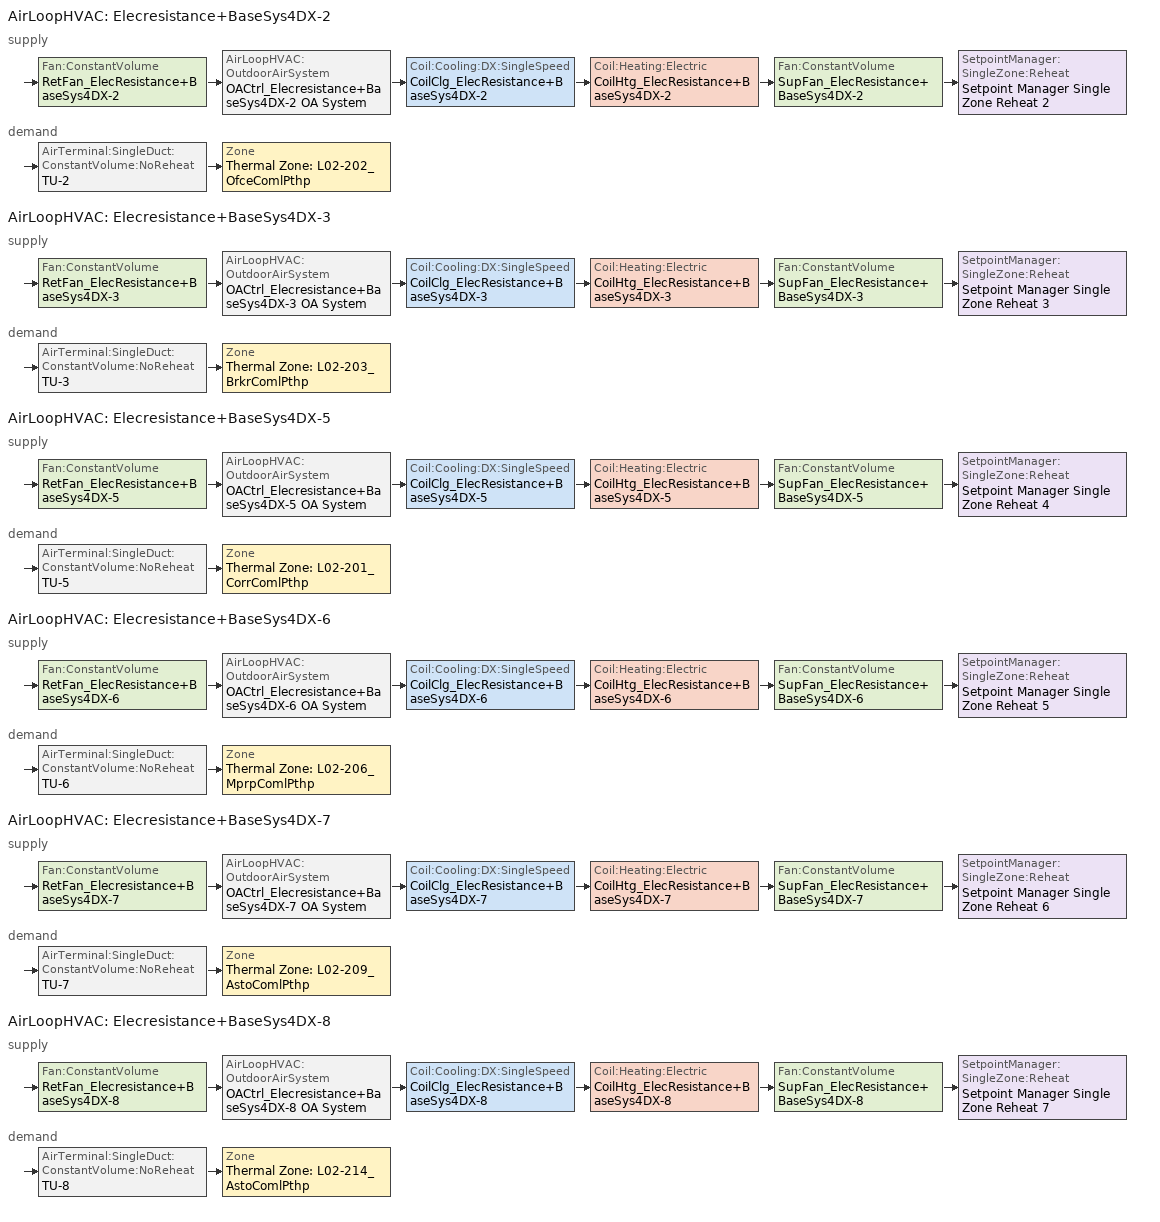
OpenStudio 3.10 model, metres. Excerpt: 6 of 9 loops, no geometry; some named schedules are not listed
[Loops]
AirLoopHVAC 'Elecresistance+BaseSys4DX-2'
 supply: Fan:ConstantVolume 'RetFan_ElecResistance+BaseSys4DX-2' > AirLoopHVAC:OutdoorAirSystem 'OACtrl_Elecresistance+BaseSys4DX-2 OA System' > Coil:Cooling:DX:SingleSpeed 'CoilClg_ElecResistance+BaseSys4DX-2' > Coil:Heating:Electric 'CoilHtg_ElecResistance+BaseSys4DX-2' > Fan:ConstantVolume 'SupFan_ElecResistance+BaseSys4DX-2' > SetpointManager:SingleZone:Reheat 'Setpoint Manager Single Zone Reheat 2'
 demand: AirTerminal:SingleDuct:ConstantVolume:NoReheat 'TU-2' > Zone 'Thermal Zone: L02-202_OfceComlPthp'
AirLoopHVAC 'Elecresistance+BaseSys4DX-3'
 supply: Fan:ConstantVolume 'RetFan_ElecResistance+BaseSys4DX-3' > AirLoopHVAC:OutdoorAirSystem 'OACtrl_Elecresistance+BaseSys4DX-3 OA System' > Coil:Cooling:DX:SingleSpeed 'CoilClg_ElecResistance+BaseSys4DX-3' > Coil:Heating:Electric 'CoilHtg_ElecResistance+BaseSys4DX-3' > Fan:ConstantVolume 'SupFan_ElecResistance+BaseSys4DX-3' > SetpointManager:SingleZone:Reheat 'Setpoint Manager Single Zone Reheat 3'
 demand: AirTerminal:SingleDuct:ConstantVolume:NoReheat 'TU-3' > Zone 'Thermal Zone: L02-203_BrkrComlPthp'
AirLoopHVAC 'Elecresistance+BaseSys4DX-5'
 supply: Fan:ConstantVolume 'RetFan_ElecResistance+BaseSys4DX-5' > AirLoopHVAC:OutdoorAirSystem 'OACtrl_Elecresistance+BaseSys4DX-5 OA System' > Coil:Cooling:DX:SingleSpeed 'CoilClg_ElecResistance+BaseSys4DX-5' > Coil:Heating:Electric 'CoilHtg_ElecResistance+BaseSys4DX-5' > Fan:ConstantVolume 'SupFan_ElecResistance+BaseSys4DX-5' > SetpointManager:SingleZone:Reheat 'Setpoint Manager Single Zone Reheat 4'
 demand: AirTerminal:SingleDuct:ConstantVolume:NoReheat 'TU-5' > Zone 'Thermal Zone: L02-201_CorrComlPthp'
AirLoopHVAC 'Elecresistance+BaseSys4DX-6'
 supply: Fan:ConstantVolume 'RetFan_ElecResistance+BaseSys4DX-6' > AirLoopHVAC:OutdoorAirSystem 'OACtrl_Elecresistance+BaseSys4DX-6 OA System' > Coil:Cooling:DX:SingleSpeed 'CoilClg_ElecResistance+BaseSys4DX-6' > Coil:Heating:Electric 'CoilHtg_ElecResistance+BaseSys4DX-6' > Fan:ConstantVolume 'SupFan_ElecResistance+BaseSys4DX-6' > SetpointManager:SingleZone:Reheat 'Setpoint Manager Single Zone Reheat 5'
 demand: AirTerminal:SingleDuct:ConstantVolume:NoReheat 'TU-6' > Zone 'Thermal Zone: L02-206_MprpComlPthp'
AirLoopHVAC 'Elecresistance+BaseSys4DX-7'
 supply: Fan:ConstantVolume 'RetFan_Elecresistance+BaseSys4DX-7' > AirLoopHVAC:OutdoorAirSystem 'OACtrl_Elecresistance+BaseSys4DX-7 OA System' > Coil:Cooling:DX:SingleSpeed 'CoilClg_ElecResistance+BaseSys4DX-7' > Coil:Heating:Electric 'CoilHtg_ElecResistance+BaseSys4DX-7' > Fan:ConstantVolume 'SupFan_ElecResistance+BaseSys4DX-7' > SetpointManager:SingleZone:Reheat 'Setpoint Manager Single Zone Reheat 6'
 demand: AirTerminal:SingleDuct:ConstantVolume:NoReheat 'TU-7' > Zone 'Thermal Zone: L02-209_AstoComlPthp'
AirLoopHVAC 'Elecresistance+BaseSys4DX-8'
 supply: Fan:ConstantVolume 'RetFan_Elecresistance+BaseSys4DX-8' > AirLoopHVAC:OutdoorAirSystem 'OACtrl_Elecresistance+BaseSys4DX-8 OA System' > Coil:Cooling:DX:SingleSpeed 'CoilClg_ElecResistance+BaseSys4DX-8' > Coil:Heating:Electric 'CoilHtg_ElecResistance+BaseSys4DX-8' > Fan:ConstantVolume 'SupFan_ElecResistance+BaseSys4DX-8' > SetpointManager:SingleZone:Reheat 'Setpoint Manager Single Zone Reheat 7'
 demand: AirTerminal:SingleDuct:ConstantVolume:NoReheat 'TU-8' > Zone 'Thermal Zone: L02-214_AstoComlPthp'
[Sizing:Zone] Zone Cooling Design Supply Air Temperature Input Method=TemperatureDifference; Zone Cooling Design Supply Air Temperature {C}=14; Zone Cooling Design Supply Air Temperature Difference {deltaC}=11.1111; Zone Heating Design Supply Air Temperature Input Method=TemperatureDifference; Zone Heating Design Supply Air Temperature {C}=40; Zone Heating Design Supply Air Temperature Difference {deltaC}=13.8889; Zone Cooling Design Supply Air Humidity Ratio {kg-H2O/kg-air}=0.0085; Zone Heating Design Supply Air Humidity Ratio {kg-H2O/kg-air}=0.008; Zone Heating Sizing Factor=1; Zone Cooling Sizing Factor=1; Cooling Design Air Flow Method=DesignDay; Cooling Minimum Air Flow per Zone Floor Area {m3/s-m2}=0; Cooling Minimum Air Flow {m3/s}=0; Cooling Minimum Air Flow Fraction=0; Heating Design Air Flow Method=DesignDay; Heating Maximum Air Flow per Zone Floor Area {m3/s-m2}=0; Heating Maximum Air Flow {m3/s}=0; Heating Maximum Air Flow Fraction=0; Account for Dedicated Outdoor Air System=No; Dedicated Outdoor Air System Control Strategy=NeutralSupplyAir; Dedicated Outdoor Air Low Setpoint Temperature for Design {C}=autosize; Dedicated Outdoor Air High Setpoint Temperature for Design {C}=autosize; Zone Load Sizing Method=Sensible Load Only No Latent Load; Zone Latent Cooling Design Supply Air Humidity Ratio Input Method=HumidityRatioDifference; Zone Cooling Design Supply Air Humidity Ratio Difference {kgWater/kgDryAir}=0.005; Zone Latent Heating Design Supply Air Humidity Ratio Input Method=HumidityRatioDifference; Zone Humidification Design Supply Air Humidity Ratio Difference {kgWater/kgDryAir}=0.005; Sizing Option=Coincident
Thermal Zone: L02-214_AstoComlPthp; Thermal Zone: L02-209_AstoComlPthp; Thermal Zone: L02-206_MprpComlPthp; Thermal Zone: L02-201_CorrComlPthp; Thermal Zone: L02-202_OfceComlPthp; Thermal Zone: L02-203_BrkrComlPthp
[Zone equipment]
Thermal Zone: L02-214_AstoComlPthp: TerminalUnit 214, TU-8
Thermal Zone: L02-209_AstoComlPthp: TerminalUnit 209, TU-7
Thermal Zone: L02-206_MprpComlPthp: TerminalUnit 206, TU-6
Thermal Zone: L02-201_CorrComlPthp: TerminalUnit 201, TU-5
Thermal Zone: L02-202_OfceComlPthp: TerminalUnit 202, TU-2
Thermal Zone: L02-203_BrkrComlPthp: TerminalUnit 203, TU-3
[AirLoopHVAC] Availability Schedule=CyclingHVACAvail; Design Return Air Flow Fraction of Supply Air Flow=1
Name | Design Supply Air Flow Rate {m3/s}
Elecresistance+BaseSys4DX-2 | 0.109619
Elecresistance+BaseSys4DX-3 | 0.15005
Elecresistance+BaseSys4DX-5 | 0.760487
Elecresistance+BaseSys4DX-6 | 0.261321
Elecresistance+BaseSys4DX-7 | 0.111031
Elecresistance+BaseSys4DX-8 | 0.127311
[Sizing:System] Central Heating Maximum System Air Flow Ratio=1; Preheat Design Temperature {C}=5.68434e-14; Preheat Design Humidity Ratio {kg-H2O/kg-Air}=0; Precool Design Temperature {C}=5.68434e-14; Precool Design Humidity Ratio {kg-H2O/kg-Air}=0; Central Cooling Design Supply Air Temperature {C}=23.8889; Central Heating Design Supply Air Temperature {C}=32.2222; Sizing Option=NonCoincident; 100% Outdoor Air in Cooling=No; 100% Outdoor Air in Heating=No; Central Cooling Design Supply Air Humidity Ratio {kg-H2O/kg-Air}=0.0085; Central Heating Design Supply Air Humidity Ratio {kg-H2O/kg-Air}=0.008; Zone Maximum Outdoor Air Fraction=1; Cooling Supply Air Flow Rate Per Floor Area {m3/s-m2}=0.00996765; Cooling Fraction of Autosized Cooling Supply Air Flow Rate=1; Cooling Supply Air Flow Rate Per Unit Cooling Capacity {m3/s-W}=3.94755e-05; Heating Supply Air Flow Rate Per Floor Area {m3/s-m2}=0.00996765; Heating Fraction of Autosized Heating Supply Air Flow Rate=1; Heating Fraction of Autosized Cooling Supply Air Flow Rate=1; Heating Supply Air Flow Rate Per Unit Heating Capacity {m3/s-W}=3.15882e-05; Cooling Design Capacity Method=CoolingDesignCapacity; Cooling Design Capacity {W}=autosize; Cooling Design Capacity Per Floor Area {W/m2}=234.7; Fraction of Autosized Cooling Design Capacity=1; Heating Design Capacity Method=HeatingDesignCapacity; Heating Design Capacity {W}=autosize; Heating Design Capacity Per Floor Area {W/m2}=157; Fraction of Autosized Heating Design Capacity=1; Central Cooling Capacity Control Method=OnOff; Occupant Diversity=autosize
Elecresistance+BaseSys4DX-2; Elecresistance+BaseSys4DX-3; Elecresistance+BaseSys4DX-5; Elecresistance+BaseSys4DX-6; Elecresistance+BaseSys4DX-7; Elecresistance+BaseSys4DX-8
[Fan:ConstantVolume] Availability Schedule=Always On Discrete; Fan Total Efficiency=0.55575; Pressure Rise {Pa}=500.709; Motor Efficiency=0.855; Motor In Airstream Fraction=1
Name | Maximum Flow Rate {m3/s}
SupFan_ElecResistance+BaseSys4DX-2; RetFan_ElecResistance+BaseSys4DX-2 | 0.109619
SupFan_ElecResistance+BaseSys4DX-3; RetFan_ElecResistance+BaseSys4DX-3 | 0.15005
SupFan_ElecResistance+BaseSys4DX-5; RetFan_ElecResistance+BaseSys4DX-5 | 0.760487
SupFan_ElecResistance+BaseSys4DX-6; RetFan_ElecResistance+BaseSys4DX-6 | 0.261321
SupFan_ElecResistance+BaseSys4DX-7; RetFan_Elecresistance+BaseSys4DX-7 | 0.111031
SupFan_ElecResistance+BaseSys4DX-8; RetFan_Elecresistance+BaseSys4DX-8 | 0.127311
[Coil:Heating:Electric] Availability Schedule=Always On Discrete
Name | Nominal Capacity {W}
CoilHtg_ElecResistance+BaseSys4DX-2 | 2198.03
CoilHtg_ElecResistance+BaseSys4DX-3 | 1529.54
CoilHtg_ElecResistance+BaseSys4DX-5 | 7752.32
CoilHtg_ElecResistance+BaseSys4DX-6 | 2664.02
CoilHtg_ElecResistance+BaseSys4DX-7 | 1131.84
CoilHtg_ElecResistance+BaseSys4DX-8 | 1297.72
[Coil:Cooling:DX:SingleSpeed] Availability Schedule=Always On Discrete; Rated Sensible Heat Ratio=autosize; Rated COP {W/W}=3.84759; Rated Evaporator Fan Power Per Volume Flow Rate 2017 {W/(m3/s)}=773.3; Rated Evaporator Fan Power Per Volume Flow Rate 2023 {W/(m3/s)}=934.4; Total Cooling Capacity Function of Temperature Curve=CoilClgDXQRatio_fTwbToadbSI; Total Cooling Capacity Function of Flow Fraction Curve=CoilClgDXSnglQRatio_fCFMRatio; Energy Input Ratio Function of Flow Fraction Curve=CoilClgDXSnglEIRRatio_fCFMRatio; Part Load Fraction Correlation Curve=CoilClgDXSEEREIRRatio_fQFrac; Minimum Outdoor Dry-Bulb Temperature for Compressor Operation {C}=-25; Nominal Time for Condensate Removal to Begin {s}=0; Ratio of Initial Moisture Evaporation Rate and Steady State Latent Capacity=0; Maximum Cycling Rate {cycles/hr}=0; Latent Capacity Time Constant {s}=0; Condenser Type=AirCooled; Evaporative Condenser Effectiveness=0.9; Evaporative Condenser Air Flow Rate {m3/s}=autosize; Evaporative Condenser Pump Rated Power Consumption {W}=autosize; Crankcase Heater Capacity {W}=0; Maximum Outdoor Dry-Bulb Temperature for Crankcase Heater Operation {C}=10; Basin Heater Capacity {W/K}=0; Basin Heater Setpoint Temperature {C}=2
Name | Rated Total Cooling Capacity {W} | Rated Air Flow Rate {m3/s} | Energy Input Ratio Function of Temperature Curve
CoilClg_ElecResistance+BaseSys4DX-2 | 1815.24 | 0.109619 | CoilClgDXSEEREIR_fTwbToadbSI-3
CoilClg_ElecResistance+BaseSys4DX-3 | 2614.45 | 0.15005 | CoilClgDXSEEREIR_fTwbToadbSI-4
CoilClg_ElecResistance+BaseSys4DX-5 | 12593.3 | 0.760487 | CoilClgDXSEEREIR_fTwbToadbSI-5
CoilClg_ElecResistance+BaseSys4DX-6 | 5084.2 | 0.261321 | CoilClgDXSEEREIR_fTwbToadbSI-6
CoilClg_ElecResistance+BaseSys4DX-7 | 1838.63 | 0.111031 | CoilClgDXSEEREIR_fTwbToadbSI-7
CoilClg_ElecResistance+BaseSys4DX-8 | 2108.21 | 0.127311 | CoilClgDXSEEREIR_fTwbToadbSI-8
[Controller:OutdoorAir] Minimum Outdoor Air Flow Rate {m3/s}=0; Maximum Outdoor Air Flow Rate {m3/s}=Autosize; Economizer Control Type=FixedDryBulb; Economizer Control Action Type=ModulateFlow; Economizer Maximum Limit Dry-Bulb Temperature {C}=23.8889; Economizer Maximum Limit Enthalpy {J/kg}=116300; Lockout Type=LockoutWithCompressor; Minimum Limit Type=FixedMinimum; High Humidity Control=No; High Humidity Outdoor Air Flow Ratio=1; Control High Indoor Humidity Based on Outdoor Humidity Ratio=Yes; Heat Recovery Bypass Control Type=BypassWhenWithinEconomizerLimits; Economizer Operation Staging=InterlockedWithMechanicalCooling
Name | Minimum Outdoor Air Schedule | Maximum Fraction of Outdoor Air Schedule | Controller Mechanical Ventilation
OACtrl_Elecresistance+BaseSys4DX-2 | OACtrl_Elecresistance+BaseSys4DX-2 Schedule | OACtrl_Elecresistance+BaseSys4DX-2 Max OA Schedule | OACtrl_Elecresistance+BaseSys4DX-2 Mech Vent Controller
OACtrl_Elecresistance+BaseSys4DX-3 | OACtrl_Elecresistance+BaseSys4DX-3 Schedule | OACtrl_Elecresistance+BaseSys4DX-3 Max OA Schedule | OACtrl_Elecresistance+BaseSys4DX-3 Mech Vent Controller
OACtrl_Elecresistance+BaseSys4DX-5 | OACtrl_Elecresistance+BaseSys4DX-5 Schedule | OACtrl_Elecresistance+BaseSys4DX-5 Max OA Schedule | OACtrl_Elecresistance+BaseSys4DX-5 Mech Vent Controller
OACtrl_Elecresistance+BaseSys4DX-6 | OACtrl_Elecresistance+BaseSys4DX-6 Schedule | OACtrl_Elecresistance+BaseSys4DX-6 Max OA Schedule | OACtrl_Elecresistance+BaseSys4DX-6 Mech Vent Controller
OACtrl_Elecresistance+BaseSys4DX-7 | OACtrl_Elecresistance+BaseSys4DX-7 Schedule | OACtrl_Elecresistance+BaseSys4DX-7 Max OA Schedule | OACtrl_Elecresistance+BaseSys4DX-7 Mech Vent Controller
OACtrl_Elecresistance+BaseSys4DX-8 | OACtrl_Elecresistance+BaseSys4DX-8 Schedule | OACtrl_Elecresistance+BaseSys4DX-8 Max OA Schedule | OACtrl_Elecresistance+BaseSys4DX-8 Mech Vent Controller
[Controller:MechanicalVentilation] Availability Schedule=Always On Discrete
OACtrl_Elecresistance+BaseSys4DX-2 Mech Vent Controller; OACtrl_Elecresistance+BaseSys4DX-3 Mech Vent Controller; OACtrl_Elecresistance+BaseSys4DX-5 Mech Vent Controller; OACtrl_Elecresistance+BaseSys4DX-6 Mech Vent Controller; OACtrl_Elecresistance+BaseSys4DX-7 Mech Vent Controller; OACtrl_Elecresistance+BaseSys4DX-8 Mech Vent Controller
[AirLoopHVAC:OutdoorAirSystem]
Name | Controller
OACtrl_Elecresistance+BaseSys4DX-2 OA System | OACtrl_Elecresistance+BaseSys4DX-2
OACtrl_Elecresistance+BaseSys4DX-3 OA System | OACtrl_Elecresistance+BaseSys4DX-3
OACtrl_Elecresistance+BaseSys4DX-5 OA System | OACtrl_Elecresistance+BaseSys4DX-5
OACtrl_Elecresistance+BaseSys4DX-6 OA System | OACtrl_Elecresistance+BaseSys4DX-6
OACtrl_Elecresistance+BaseSys4DX-7 OA System | OACtrl_Elecresistance+BaseSys4DX-7
OACtrl_Elecresistance+BaseSys4DX-8 OA System | OACtrl_Elecresistance+BaseSys4DX-8
[SetpointManager:SingleZone:Reheat] Minimum Supply Air Temperature {C}=-99; Maximum Supply Air Temperature {C}=99
Name | Control Zone | Setpoint Node or NodeList
Setpoint Manager Single Zone Reheat 2 | Thermal Zone: L02-202_OfceComlPthp | SupFan_ElecResistance+BaseSys4DX-2 Outlet Node
Setpoint Manager Single Zone Reheat 3 | Thermal Zone: L02-203_BrkrComlPthp | SupFan_ElecResistance+BaseSys4DX-3 Outlet Node
Setpoint Manager Single Zone Reheat 4 | Thermal Zone: L02-201_CorrComlPthp | SupFan_ElecResistance+BaseSys4DX-5 Outlet Node
Setpoint Manager Single Zone Reheat 5 | Thermal Zone: L02-206_MprpComlPthp | SupFan_ElecResistance+BaseSys4DX-6 Outlet Node
Setpoint Manager Single Zone Reheat 6 | Thermal Zone: L02-209_AstoComlPthp | SupFan_ElecResistance+BaseSys4DX-7 Outlet Node
Setpoint Manager Single Zone Reheat 7 | Thermal Zone: L02-214_AstoComlPthp | SupFan_ElecResistance+BaseSys4DX-8 Outlet Node
[AirTerminal:SingleDuct:ConstantVolume:NoReheat] Availability Schedule=Always On Discrete
Name | Maximum Air Flow Rate {m3/s}
TU-8 | 0.127311
TU-7 | 0.111031
TU-6 | 0.261321
TU-5 | 0.760487
TU-2 | 0.109619
TU-3 | 0.15005
[Curve:Biquadratic]
CoilClgDXQRatio_fTwbToadbSI: Coefficient1 Constant=0.86779; Coefficient2 x=0.014245; Coefficient3 x**2=0.000554; Coefficient4 y=-0.007569; Coefficient5 y**2=3.2e-05; Coefficient6 x*y=-0.000191; Minimum Value of x=13.89; Maximum Value of x=25; Minimum Value of y=23.89; Maximum Value of y=46.11
[Curve:Cubic]
CoilClgDXSEEREIRRatio_fQFrac: Coefficient1 Constant=1; Coefficient2 x=0; Coefficient3 x**2=0; Coefficient4 x**3=0; Minimum Value of x=0.7; Maximum Value of x=1
[Curve:Quadratic] Minimum Value of x=0; Maximum Value of x=100
Name | Coefficient1 Constant | Coefficient2 x | Coefficient3 x**2 | Minimum Curve Output
CoilClgDXSnglQRatio_fCFMRatio | 0.8 | 0.2 | 0 | 0.8
CoilClgDXSnglEIRRatio_fCFMRatio | 1.156 | -0.1816 | 0.0256
[Table:MultiVariableLookup]
CoilClgDXSEEREIR_fTwbToadbSI-3; CoilClgDXSEEREIR_fTwbToadbSI-4; CoilClgDXSEEREIR_fTwbToadbSI-5; CoilClgDXSEEREIR_fTwbToadbSI-6; CoilClgDXSEEREIR_fTwbToadbSI-7; CoilClgDXSEEREIR_fTwbToadbSI-8: EvaluateCurveToLimits, BiQuadratic, 1, Temperature, Temperature, Dimensionless, 2, 19.44, 35, 1, 19.44, 27.78, 0.809252, 19.44, 43.33, 1.22932, 13.89, 35, 1.16172, 13.89, 27.78, 0.94426, 13.89, 43.33, 1.42308, 25, 35, 0.885703, 25, 27.78, 0.713885, 25, 43.33, 1.09235
[Schedule:Day]
OACtrl_Elecresistance+BaseSys4DX-2 Max OA Schedule Day Schedule; OACtrl_Elecresistance+BaseSys4DX-3 Max OA Schedule Day Schedule; OACtrl_Elecresistance+BaseSys4DX-6 Max OA Schedule Day Schedule: 24, 0, 0.9
OACtrl_Elecresistance+BaseSys4DX-5 Max OA Schedule Day Schedule: 24, 0, 1
[Schedule:Week]
CyclingHVACAvailWk: CyclingHVACAvailAll, CyclingHVACAvailAll, CyclingHVACAvailAll, CyclingHVACAvailAll, CyclingHVACAvailAll, CyclingHVACAvailAll, CyclingHVACAvailAll, CyclingHVACAvailAll, CyclingHVACAvailAll, CyclingHVACAvailAll, CyclingHVACAvailAll, CyclingHVACAvailAll
OACtrl_Elecresistance+BaseSys4DX-2 Schedule Week 1: OACtrl_Elecresistance+BaseSys4DX-2 Schedule Week 1 Sunday, OACtrl_Elecresistance+BaseSys4DX-2 Schedule Week 1 Monday, OACtrl_Elecresistance+BaseSys4DX-2 Schedule Week 1 Tuesday, OACtrl_Elecresistance+BaseSys4DX-2 Schedule Week 1 Wednesday, OACtrl_Elecresistance+BaseSys4DX-2 Schedule Week 1 Thursday, OACtrl_Elecresistance+BaseSys4DX-2 Schedule Week 1 Friday, OACtrl_Elecresistance+BaseSys4DX-2 Schedule Week 1 Saturday, OACtrl_Elecresistance+BaseSys4DX-2 Schedule Week 1 Holiday, OACtrl_Elecresistance+BaseSys4DX-2 Schedule Week 1 Summer, OACtrl_Elecresistance+BaseSys4DX-2 Schedule Week 1 Winter, OACtrl_Elecresistance+BaseSys4DX-2 Schedule Week 1 Custom 1, OACtrl_Elecresistance+BaseSys4DX-2 Schedule Week 1 Custom 2
OACtrl_Elecresistance+BaseSys4DX-3 Schedule Week 1: OACtrl_Elecresistance+BaseSys4DX-3 Schedule Week 1 Sunday, OACtrl_Elecresistance+BaseSys4DX-3 Schedule Week 1 Monday, OACtrl_Elecresistance+BaseSys4DX-3 Schedule Week 1 Tuesday, OACtrl_Elecresistance+BaseSys4DX-3 Schedule Week 1 Wednesday, OACtrl_Elecresistance+BaseSys4DX-3 Schedule Week 1 Thursday, OACtrl_Elecresistance+BaseSys4DX-3 Schedule Week 1 Friday, OACtrl_Elecresistance+BaseSys4DX-3 Schedule Week 1 Saturday, OACtrl_Elecresistance+BaseSys4DX-3 Schedule Week 1 Holiday, OACtrl_Elecresistance+BaseSys4DX-3 Schedule Week 1 Summer, OACtrl_Elecresistance+BaseSys4DX-3 Schedule Week 1 Winter, OACtrl_Elecresistance+BaseSys4DX-3 Schedule Week 1 Custom 1, OACtrl_Elecresistance+BaseSys4DX-3 Schedule Week 1 Custom 2
OACtrl_Elecresistance+BaseSys4DX-5 Schedule Week 1: OACtrl_Elecresistance+BaseSys4DX-5 Schedule Week 1 Sunday, OACtrl_Elecresistance+BaseSys4DX-5 Schedule Week 1 Monday, OACtrl_Elecresistance+BaseSys4DX-5 Schedule Week 1 Tuesday, OACtrl_Elecresistance+BaseSys4DX-5 Schedule Week 1 Wednesday, OACtrl_Elecresistance+BaseSys4DX-5 Schedule Week 1 Thursday, OACtrl_Elecresistance+BaseSys4DX-5 Schedule Week 1 Friday, OACtrl_Elecresistance+BaseSys4DX-5 Schedule Week 1 Saturday, OACtrl_Elecresistance+BaseSys4DX-5 Schedule Week 1 Holiday, OACtrl_Elecresistance+BaseSys4DX-5 Schedule Week 1 Summer, OACtrl_Elecresistance+BaseSys4DX-5 Schedule Week 1 Winter, OACtrl_Elecresistance+BaseSys4DX-5 Schedule Week 1 Custom 1, OACtrl_Elecresistance+BaseSys4DX-5 Schedule Week 1 Custom 2
OACtrl_Elecresistance+BaseSys4DX-6 Schedule Week 1: OACtrl_Elecresistance+BaseSys4DX-6 Schedule Week 1 Sunday, OACtrl_Elecresistance+BaseSys4DX-6 Schedule Week 1 Monday, OACtrl_Elecresistance+BaseSys4DX-6 Schedule Week 1 Tuesday, OACtrl_Elecresistance+BaseSys4DX-6 Schedule Week 1 Wednesday, OACtrl_Elecresistance+BaseSys4DX-6 Schedule Week 1 Thursday, OACtrl_Elecresistance+BaseSys4DX-6 Schedule Week 1 Friday, OACtrl_Elecresistance+BaseSys4DX-6 Schedule Week 1 Saturday, OACtrl_Elecresistance+BaseSys4DX-6 Schedule Week 1 Holiday, OACtrl_Elecresistance+BaseSys4DX-6 Schedule Week 1 Summer, OACtrl_Elecresistance+BaseSys4DX-6 Schedule Week 1 Winter, OACtrl_Elecresistance+BaseSys4DX-6 Schedule Week 1 Custom 1, OACtrl_Elecresistance+BaseSys4DX-6 Schedule Week 1 Custom 2
[Schedule:Year]
CyclingHVACAvail: 12, 31, CyclingHVACAvailWk
OACtrl_Elecresistance+BaseSys4DX-2 Schedule: 12, 31, OACtrl_Elecresistance+BaseSys4DX-2 Schedule Week 1
OACtrl_Elecresistance+BaseSys4DX-3 Schedule: 12, 31, OACtrl_Elecresistance+BaseSys4DX-3 Schedule Week 1
OACtrl_Elecresistance+BaseSys4DX-5 Schedule: 12, 31, OACtrl_Elecresistance+BaseSys4DX-5 Schedule Week 1
OACtrl_Elecresistance+BaseSys4DX-6 Schedule: 12, 31, OACtrl_Elecresistance+BaseSys4DX-6 Schedule Week 1
OACtrl_Elecresistance+BaseSys4DX-7 Schedule: 12, 31, OACtrl_Elecresistance+BaseSys4DX-7 Schedule Week 1
OACtrl_Elecresistance+BaseSys4DX-8 Schedule: 12, 31, OACtrl_Elecresistance+BaseSys4DX-8 Schedule Week 1
[Schedule:Ruleset]
Name | Default Day Schedule
OACtrl_Elecresistance+BaseSys4DX-2 Max OA Schedule | OACtrl_Elecresistance+BaseSys4DX-2 Max OA Schedule Day Schedule
OACtrl_Elecresistance+BaseSys4DX-3 Max OA Schedule | OACtrl_Elecresistance+BaseSys4DX-3 Max OA Schedule Day Schedule
OACtrl_Elecresistance+BaseSys4DX-5 Max OA Schedule | OACtrl_Elecresistance+BaseSys4DX-5 Max OA Schedule Day Schedule
OACtrl_Elecresistance+BaseSys4DX-6 Max OA Schedule | OACtrl_Elecresistance+BaseSys4DX-6 Max OA Schedule Day Schedule
OACtrl_Elecresistance+BaseSys4DX-7 Max OA Schedule | OACtrl_Elecresistance+BaseSys4DX-7 Max OA Schedule Day Schedule
OACtrl_Elecresistance+BaseSys4DX-8 Max OA Schedule | OACtrl_Elecresistance+BaseSys4DX-8 Max OA Schedule Day Schedule
[Schedule:Constant]
Always On Discrete: Value=1
